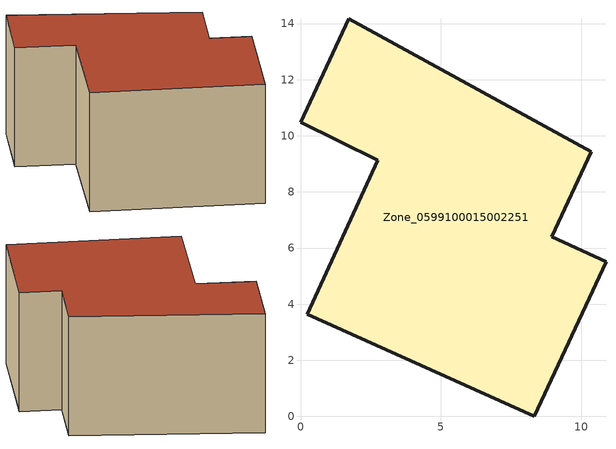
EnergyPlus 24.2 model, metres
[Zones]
Zone_0599100015002251
 floor ground (C_G): 8.33,0 0.25,3.63 2.75,9.13 0,10.48 1.72,14.18 10.36,9.43 8.96,6.41 10.89,5.51 z0.66
 wall outside (C_F): 0.25,3.63 8.33,0 10.89,5.51 8.96,6.41 10.36,9.43 1.72,14.18 0,10.48 2.75,9.13 0.25,3.63 z0.66:7.17
 roof outside (C_R): 1.72,14.18 0,10.48 2.75,9.13 0.25,3.63 8.33,0 10.89,5.51 8.96,6.41 10.36,9.43 z7.17
[BUILDING]
Pand.0599100015002251: North Axis=0; Terrain=City; Loads Convergence Tolerance Value=0.04; Temperature Convergence Tolerance Value=0.4; Solar Distribution=FullExterior; Maximum Number of Warmup Days=25; Minimum Number of Warmup Days=1
[Site:Location]
Rotterdam.The.Hague.AP_ZH_NLD Design_Conditions: Latitude=51.96; Longitude=4.45; Time Zone=1; Elevation=-4.5
[SITE:GROUNDTEMPERATURE:BUILDINGSURFACE]
18, 18, 18, 18, 18, 18, 18, 18, 18, 18, 18, 18
[MATERIAL] Thermal Absorptance=0.9; Solar Absorptance=0.7; Visible Absorptance=0.7
Name | Roughness | Thickness | Conductivity | Density | Specific Heat
G.TC.1946-1964 | MediumSmooth | 0.15 | 1 | 540 | 1210
F.TC.1946-1964 | Rough | 0.3 | 0.857143 | 1920 | 840
R.TC.1946-1964 | MediumRough | 0.2 | 0.235294 | 1500 | 1000
[CONSTRUCTION]
C_G: G.TC.1946-1964
C_F: F.TC.1946-1964
C_R: R.TC.1946-1964
[ZONE]
Zone_0599100015002251: Type=1; Multiplier=1; Ceiling Height=Autocalculate; Volume=Autocalculate; Floor Area=autocalculate; Part of Total Floor Area=Yes
[ZONEINFILTRATION:DESIGNFLOWRATE]
Infil_Zone_0599100015002251: Zone or ZoneList or Space or SpaceList=Zone_0599100015002251; Schedule=AlwaysOn; Design Flow Rate Calculation Method=Flow/Area; Flow Rate per Floor Area=0.003; Constant Term Coefficient=1; Temperature Term Coefficient=0; Velocity Term Coefficient=0; Velocity Squared Term Coefficient=0
[HVACTEMPLATE:ZONE:IDEALLOADSAIRSYSTEM]
Zone_0599100015002251: Maximum Heating Supply Air Temperature=50; Minimum Cooling Supply Air Temperature=13; Maximum Heating Supply Air Humidity Ratio=0.0156; Minimum Cooling Supply Air Humidity Ratio=0.0077; Heating Limit=NoLimit; Cooling Limit=NoLimit; Dehumidification Control Type=ConstantSensibleHeatRatio; Cooling Sensible Heat Ratio=0.7; Dehumidification Setpoint=60; Humidification Control Type=None; Humidification Setpoint=30; Outdoor Air Method=None; Outdoor Air Flow Rate per Person=0.00944; Outdoor Air Flow Rate per Zone Floor Area=0; Outdoor Air Flow Rate per Zone=0; Demand Controlled Ventilation Type=None; Outdoor Air Economizer Type=NoEconomizer; Heat Recovery Type=None; Sensible Heat Recovery Effectiveness=0.7; Latent Heat Recovery Effectiveness=0.65
[ZONECONTROL:THERMOSTAT]
ThermostatControl_Zone_0599100015002251: Zone or ZoneList=Zone_0599100015002251; Control Type Schedule=DualSetpointControlType; Control 1=Thermostat_Zone_0599100015002251; Temperature Difference Between Cutout And Setpoint=0
[THERMOSTATSETPOINT:DUALSETPOINT]
Thermostat_Zone_0599100015002251: Heating Setpoint Temperature Schedule=HeatingSetpoint_Zone_0599100015002251; Cooling Setpoint Temperature Schedule=CoolingSetpoint_Zone_0599100015002251
[SCHEDULE:COMPACT]
HeatingSetpoint_Zone_0599100015002251: Through: 12/31, For: AllDays, Until: 24:00, 21
CoolingSetpoint_Zone_0599100015002251: Through: 12/31, For: AllDays, Until: 24:00, 24
DualSetpointControlType: Through: 12/31, For: AllDays, Until: 24:00, 4
AlwaysOn: Through: 12/31, For: AllDays, Until: 24:00, 1
